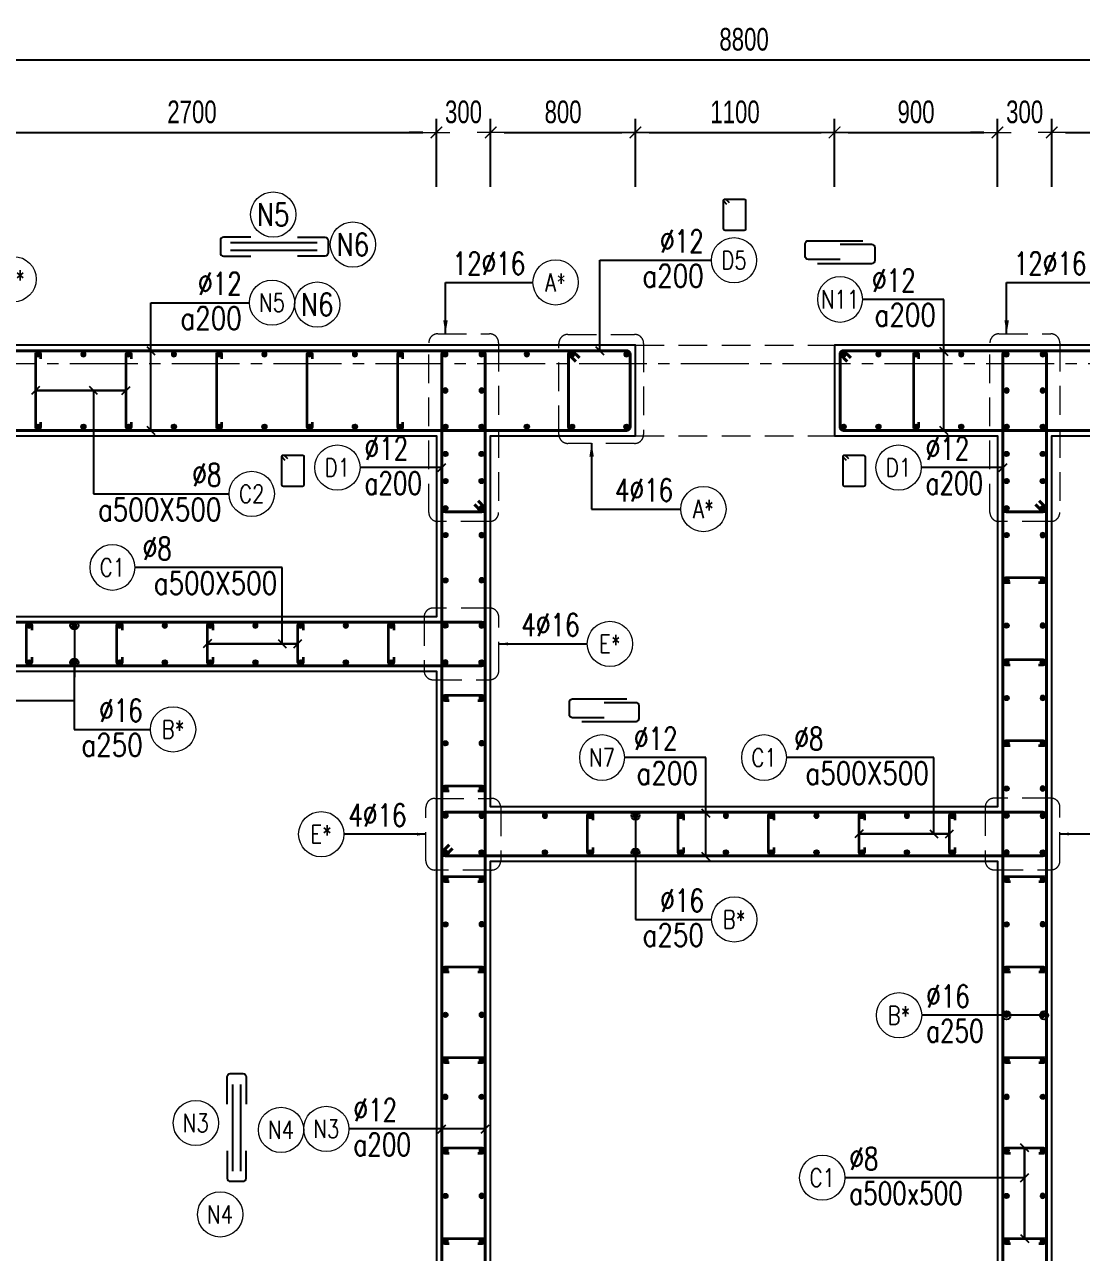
# Model space of a CAD drawing. Header units: millimetres. Extents: x 931337 to 1117500, y 19732 to 157199.
# Drawn here: x 951274 to 957113, y 67422 to 74204 of the extents above; entities that cross this region are included whole.
import ezdxf
from ezdxf.enums import TextEntityAlignment as Align

# ---------------------------------------------------------------- set-up
doc = ezdxf.new("R2010")
doc.units = ezdxf.units.MM
doc.header["$MEASUREMENT"] = 0
for name, pattern in [('HIDDEN', [9.525, 6.35, -3.175]), ('HIDDEN2', [4.7625, 3.175, -1.5875]), ('HT_Grid$0$CENTER2', [1.125, 0.75, -0.125, 0.125, -0.125])]:
    doc.linetypes.add(name, pattern=pattern)
doc.layers.get('0').update_dxf_attribs({"lineweight": 20})
doc.layers.get('Defpoints').update_dxf_attribs({"color": 151, "lineweight": 9})
for name, color, linetype in [('Hidden', 9, 'HIDDEN'), ('Leader', 6, 'Continuous'), ('Ligature', 1, 'Continuous')]:
    doc.layers.add(name, color=color, linetype=linetype)
for name, color, linetype, lineweight in [('HT_Core wall _B3F-B1F$0$NDC_S_WALL', 6, 'Continuous', 25), ('HT_Grid$0$NDC_S_AXIS', 5, 'HT_Grid$0$CENTER2', 13), ('KC-LEADER', 153, 'Continuous', 18), ('KC-THEP', 6, 'Continuous', 40), ('NDC_S_BEAM', 3, 'HIDDEN2', 20), ('NDC_S_DIM', 1, 'Continuous', 15), ('NDC_S_HIDDEN', 8, 'HIDDEN2', 13), ('NDC_S_LEADER', 1, 'Continuous', 15), ('NDC_S_REBAR', 4, 'Continuous', 35), ('NDC_S_STIRRUP', 4, 'Continuous', 40), ('NDC_S_VN TEXT', 7, 'Continuous', 20)]:
    doc.layers.add(name, color=color, linetype=linetype, lineweight=lineweight)
doc.styles.add('NDC_ARIAL', font='arial.ttf', dxfattribs={"width": 0.85})
doc.styles.add('NDC_DIM', font='', dxfattribs={"width": 0.75})
doc.styles.add('NDC_EN TXT', font='romans.shx', dxfattribs={"width": 0.8})
doc.styles.get('NDC_DIM').set_extended_font_data('Dotum')
doc.dimstyles.new('NDC_1-50', dxfattribs={"dimscale": 50, "dimtxt": 2.5, "dimasz": 1, "dimexe": 1.5, "dimexo": 0, "dimgap": 0.8, "dimtad": 1, "dimdec": 0, "dimdsep": 46, "dimtxsty": 'NDC_ARIAL', "dimblk": 'DIMMARK', "dimcen": 49999.938995, "dimdle": 1.5, "dimclrd": 1, "dimclre": 1, "dimclrt": 3, "dimadec": 0, "dimazin": 0, "dimtfac": 1, "dimtdec": 0, "dimtix": 1, "dimtmove": 2, "dimatfit": 3, "dimfxl": 1, "dimarcsym": 0})
doc.dimstyles.new('NDC_dim_30', dxfattribs={"dimscale": 30, "dimtxt": 2.5, "dimasz": 1.5, "dimexe": 1.5, "dimexo": 2.5, "dimgap": 1, "dimtad": 1, "dimdec": 0, "dimzin": 0, "dimdsep": 46, "dimtxsty": 'NDC_DIM', "dimblk": 'DIMMARK', "dimcen": 0.09, "dimdle": 1.2, "dimclrd": 1, "dimclre": 1, "dimclrt": 3, "dimadec": 0, "dimazin": 0, "dimtfac": 1, "dimtdec": 0, "dimtix": 1, "dimtofl": 0, "dimtmove": 0, "dimatfit": 3, "dimfxl": 6, "dimfxlon": 1, "dimtolj": 1, "dimtzin": 0, "dimarcsym": 0})
doc.dimstyles.new('NDC_dim_50', dxfattribs={"dimscale": 50, "dimtxt": 2.5, "dimasz": 1.5, "dimexe": 1.5, "dimexo": 2.5, "dimgap": 1, "dimtad": 1, "dimdec": 0, "dimzin": 0, "dimdsep": 46, "dimtxsty": 'NDC_DIM', "dimblk": 'DIMMARK', "dimcen": 0.09, "dimdle": 1.2, "dimclrd": 1, "dimclre": 1, "dimclrt": 3, "dimadec": 0, "dimazin": 0, "dimtfac": 1, "dimtdec": 0, "dimtix": 1, "dimtofl": 0, "dimtmove": 0, "dimatfit": 3, "dimfxl": 6, "dimfxlon": 1, "dimtolj": 1, "dimtzin": 0, "dimarcsym": 0})

# ---------------------------------------------------------------- blocks, each defined once
blk = doc.blocks.new('THEP')
at = {"layer": 'KC-LEADER', "color": 6}
blk.add_circle((0, 0), 14, dxfattribs=at)
at = {"layer": 'KC-THEP'}
for p, q in [((-14, 0), (14, 0)), ((9.9, 9.9), (-9.9, -9.9)), ((-9.9, 9.9), (9.9, -9.9)), ((0, 14), (0, -14))]:
    blk.add_line(p, q, dxfattribs=at)
blk = doc.blocks.new('A$C7BC65A55')
at = {"layer": 'Ligature'}
for p, q in [((-15.2, 372, 0), (-15.2, 38.5, 0)), ((15.2, 372, 0), (15.2, 38.5, 0))]:
    blk.add_line(p, q, dxfattribs=at)
for points in [[(-36.2, 296.5), (-36.2, 400.9, -0.414214), (-24, 413.1), (24, 413.1, -0.414214), (36.2, 400.9), (36.2, 296.5)], [(-36.2, 116.5), (-36.2, 12.2, 0.414214), (-24, 0), (24, 0, 0.414214), (36.2, 12.2), (36.2, 116.5)]]:
    blk.add_lwpolyline(points, format="xyb", dxfattribs=at)
blk = doc.blocks.new('DIMMARK')
at = {"layer": 'NDC_S_DIM', "color": 1}
blk.add_line((-1.5, 0), (1, 0), dxfattribs=at)
at = {"layer": 'NDC_S_DIM', "color": 2, "const_width": 0.1}
blk.add_lwpolyline([(-0.424, -0.424), (0.424, 0.424)], dxfattribs=at)
blk = doc.blocks.new('*U11')
blk.add_circle((-2.5, 0), 2.5)
at = {"layer": 'NDC_S_VN TEXT', "color": 3, "style": 'NDC_EN TXT', "width": 0.75}
for tag, p in [('DK1', (0.5, 0.85)), ('KC1', (0.5, -2.97))]:
    blk.add_attdef(tag, p, '', height=2.5, dxfattribs=at)
at = {"layer": 'NDC_S_VN TEXT', "color": 7, "style": 'NDC_EN TXT', "width": 0.8}
blk.add_attdef('SH2', text='', height=2, dxfattribs=at).set_placement((-2.5, 0), align=Align.MIDDLE)
blk = doc.blocks.new('*U10')
blk.add_circle((2.5, 0), 2.5)
at = {"layer": 'NDC_S_VN TEXT', "color": 3, "style": 'NDC_EN TXT'}
for tag, width, p in [('DK2', 0.75, (-0.85, 0.85)), ('KC2', 0.8, (-0.85, -2.97))]:
    blk.add_attdef(tag, text='', height=2.5, dxfattribs=dict(at, width=width)).set_placement(p, align=Align.RIGHT)
at = {"layer": 'NDC_S_VN TEXT', "color": 7, "style": 'NDC_EN TXT', "width": 0.8}
blk.add_attdef('SH3', text='', height=2, dxfattribs=at).set_placement((2.5, 0), align=Align.MIDDLE)
blk = doc.blocks.new('*U9')
blk.add_circle((2.5, 0), 2.5)
at = {"layer": 'NDC_S_VN TEXT', "color": 3, "style": 'NDC_EN TXT', "width": 0.75}
blk.add_attdef('DK2', text='', height=2.5, dxfattribs=at).set_placement((-0.85, 0.85), align=Align.RIGHT)
at = {"layer": 'NDC_S_VN TEXT', "color": 7, "style": 'NDC_EN TXT', "width": 0.8}
blk.add_attdef('SH3', text='', height=2, dxfattribs=at).set_placement((2.5, 0), align=Align.MIDDLE)
blk = doc.blocks.new('*U13')
blk.add_circle((-2.5, 0), 2.5)
at = {"layer": 'NDC_S_VN TEXT', "color": 3, "style": 'NDC_EN TXT', "width": 0.75}
blk.add_attdef('DK1', (0.5, 0.85), '', height=2.5, dxfattribs=at)
at = {"layer": 'NDC_S_VN TEXT', "color": 7, "style": 'NDC_EN TXT', "width": 0.8}
blk.add_attdef('SH2', text='', height=2, dxfattribs=at).set_placement((-2.5, 0), align=Align.MIDDLE)
blk = doc.blocks.new('A$C72321851')
at = {"layer": 'Ligature'}
for points in [[(-60.9, -129.3), (-60.9, 170.9, -0.414214), (-43.3, 188.5), (25.8, 188.5, -0.414214), (43.4, 170.9), (43.4, -4.3)], [(-39.7, -4.3), (-39.7, -179.5, 0.414214), (-22.1, -197.1), (47, -197.1, 0.414214), (64.6, -179.5), (64.6, 120.7)]]:
    blk.add_lwpolyline(points, format="xyb", dxfattribs=at)
blk = doc.blocks.new('*U12')
blk.add_circle((-2.5, 0), 2.5)
at = {"layer": 'NDC_S_VN TEXT', "color": 3, "style": 'NDC_EN TXT', "width": 0.75}
for tag, p in [('DK1', (0.5, 0.85)), ('KC1', (0.5, -2.97))]:
    blk.add_attdef(tag, p, '', height=2.5, dxfattribs=at)
at = {"layer": 'NDC_S_VN TEXT', "color": 7, "style": 'NDC_EN TXT', "width": 0.8}
blk.add_attdef('SH2', text='', height=2, dxfattribs=at).set_placement((-2.5, 0), align=Align.MIDDLE)
blk = doc.blocks.new('*D718')
at = {"layer": 'Defpoints', "color": 0, "ltscale": 200, "transparency": 16777216}
for p in [(953849.2, 73608.4), (953549.2, 71932.7), (953849.2, 71932.7)]:
    blk.add_point(p, dxfattribs=at)
at = {"layer": 'NDC_S_DIM', "color": 1, "lineweight": -2, "ltscale": 200, "transparency": 16777216}
for p, q in [((953549.2, 73308.4), (953549.2, 73683.4)), ((953849.2, 73308.4), (953849.2, 73683.4)), ((953474.2, 73608.4), (953399.2, 73608.4)), ((953924.2, 73608.4), (953999.2, 73608.4))]:
    blk.add_line(p, q, dxfattribs=at)
at = {"layer": 'NDC_S_DIM', "color": 1, "lineweight": -2, "ltscale": 200, "transparency": 16777216, "xscale": 75, "yscale": 75, "zscale": 75}
blk.add_blockref('DIMMARK', (953549.2, 73608.4), dxfattribs=at)
at = {"layer": 'NDC_S_DIM', "color": 1, "lineweight": -2, "ltscale": 200, "transparency": 16777216, "xscale": 75, "yscale": 75, "zscale": 75, "rotation": 180}
blk.add_blockref('DIMMARK', (953849.2, 73608.4), dxfattribs=at)
at = {"layer": 'NDC_S_DIM', "color": 3, "ltscale": 200, "transparency": 16777216, "insert": (953699.2, 73721), "char_height": 125, "attachment_point": 5, "style": 'NDC_DIM'}
blk.add_mtext('\\A1;300', dxfattribs=at)
blk = doc.blocks.new('*D719')
at = {"layer": 'Defpoints', "color": 0, "ltscale": 200, "transparency": 16777216}
for p in [(954649.2, 73608.4), (954649.2, 72182.7), (953849.2, 71932.7)]:
    blk.add_point(p, dxfattribs=at)
at = {"layer": 'NDC_S_DIM', "color": 1, "lineweight": -2, "ltscale": 200, "transparency": 16777216}
for p, q in [((953849.2, 73308.4), (953849.2, 73683.4)), ((954649.2, 73308.4), (954649.2, 73683.4)), ((953924.2, 73608.4), (954574.2, 73608.4))]:
    blk.add_line(p, q, dxfattribs=at)
at = {"layer": 'NDC_S_DIM', "color": 1, "lineweight": -2, "ltscale": 200, "transparency": 16777216, "xscale": 75, "yscale": 75, "zscale": 75, "rotation": 180}
blk.add_blockref('DIMMARK', (953849.2, 73608.4), dxfattribs=at)
at = {"layer": 'NDC_S_DIM', "color": 1, "lineweight": -2, "ltscale": 200, "transparency": 16777216, "xscale": 75, "yscale": 75, "zscale": 75}
blk.add_blockref('DIMMARK', (954649.2, 73608.4), dxfattribs=at)
at = {"layer": 'NDC_S_DIM', "color": 3, "ltscale": 200, "transparency": 16777216, "insert": (954249.2, 73721), "char_height": 125, "attachment_point": 5, "style": 'NDC_DIM'}
blk.add_mtext('\\A1;800', dxfattribs=at)
blk = doc.blocks.new('*D720')
at = {"layer": 'Defpoints', "color": 0, "ltscale": 200, "transparency": 16777216}
for p in [(955749.2, 73608.4), (954649.2, 72182.7), (955749.2, 72182.7)]:
    blk.add_point(p, dxfattribs=at)
at = {"layer": 'NDC_S_DIM', "color": 1, "lineweight": -2, "ltscale": 200, "transparency": 16777216}
for p, q in [((954649.2, 73308.4), (954649.2, 73683.4)), ((955749.2, 73308.4), (955749.2, 73683.4)), ((954724.2, 73608.4), (955674.2, 73608.4))]:
    blk.add_line(p, q, dxfattribs=at)
at = {"layer": 'NDC_S_DIM', "color": 1, "lineweight": -2, "ltscale": 200, "transparency": 16777216, "xscale": 75, "yscale": 75, "zscale": 75, "rotation": 180}
blk.add_blockref('DIMMARK', (954649.2, 73608.4), dxfattribs=at)
at = {"layer": 'NDC_S_DIM', "color": 1, "lineweight": -2, "ltscale": 200, "transparency": 16777216, "xscale": 75, "yscale": 75, "zscale": 75}
blk.add_blockref('DIMMARK', (955749.2, 73608.4), dxfattribs=at)
at = {"layer": 'NDC_S_DIM', "color": 3, "ltscale": 200, "transparency": 16777216, "insert": (955199.2, 73721), "char_height": 125, "attachment_point": 5, "style": 'NDC_DIM'}
blk.add_mtext('\\A1;1100', dxfattribs=at)
blk = doc.blocks.new('*D721')
at = {"layer": 'Defpoints', "color": 0, "ltscale": 200, "transparency": 16777216}
for p in [(956649.2, 73608.4), (955749.2, 72182.7), (956649.2, 71932.7)]:
    blk.add_point(p, dxfattribs=at)
at = {"layer": 'NDC_S_DIM', "color": 1, "lineweight": -2, "ltscale": 200, "transparency": 16777216}
for p, q in [((955749.2, 73308.4), (955749.2, 73683.4)), ((956649.2, 73308.4), (956649.2, 73683.4)), ((955824.2, 73608.4), (956574.2, 73608.4))]:
    blk.add_line(p, q, dxfattribs=at)
at = {"layer": 'NDC_S_DIM', "color": 1, "lineweight": -2, "ltscale": 200, "transparency": 16777216, "xscale": 75, "yscale": 75, "zscale": 75, "rotation": 180}
blk.add_blockref('DIMMARK', (955749.2, 73608.4), dxfattribs=at)
at = {"layer": 'NDC_S_DIM', "color": 1, "lineweight": -2, "ltscale": 200, "transparency": 16777216, "xscale": 75, "yscale": 75, "zscale": 75}
blk.add_blockref('DIMMARK', (956649.2, 73608.4), dxfattribs=at)
at = {"layer": 'NDC_S_DIM', "color": 3, "ltscale": 200, "transparency": 16777216, "insert": (956199.2, 73721), "char_height": 125, "attachment_point": 5, "style": 'NDC_DIM'}
blk.add_mtext('\\A1;900', dxfattribs=at)
blk = doc.blocks.new('*D722')
at = {"layer": 'Defpoints', "color": 0, "ltscale": 200, "transparency": 16777216}
for p in [(956949.2, 73608.4), (956649.2, 71932.7), (956949.2, 71932.7)]:
    blk.add_point(p, dxfattribs=at)
at = {"layer": 'NDC_S_DIM', "color": 1, "lineweight": -2, "ltscale": 200, "transparency": 16777216}
for p, q in [((956649.2, 73308.4), (956649.2, 73683.4)), ((956949.2, 73308.4), (956949.2, 73683.4)), ((956574.2, 73608.4), (956499.2, 73608.4)), ((957024.2, 73608.4), (957099.2, 73608.4))]:
    blk.add_line(p, q, dxfattribs=at)
at = {"layer": 'NDC_S_DIM', "color": 1, "lineweight": -2, "ltscale": 200, "transparency": 16777216, "xscale": 75, "yscale": 75, "zscale": 75}
blk.add_blockref('DIMMARK', (956649.2, 73608.4), dxfattribs=at)
at = {"layer": 'NDC_S_DIM', "color": 1, "lineweight": -2, "ltscale": 200, "transparency": 16777216, "xscale": 75, "yscale": 75, "zscale": 75, "rotation": 180}
blk.add_blockref('DIMMARK', (956949.2, 73608.4), dxfattribs=at)
at = {"layer": 'NDC_S_DIM', "color": 3, "ltscale": 200, "transparency": 16777216, "insert": (956799.2, 73721), "char_height": 125, "attachment_point": 5, "style": 'NDC_DIM'}
blk.add_mtext('\\A1;300', dxfattribs=at)
blk = doc.blocks.new('*D723')
at = {"layer": 'Defpoints', "color": 0, "ltscale": 200, "transparency": 16777216}
for p in [(957599.2, 73608.4), (956949.2, 71932.7), (957599.2, 71932.7)]:
    blk.add_point(p, dxfattribs=at)
at = {"layer": 'NDC_S_DIM', "color": 1, "lineweight": -2, "ltscale": 200, "transparency": 16777216}
for p, q in [((956949.2, 73308.4), (956949.2, 73683.4)), ((957599.2, 73308.4), (957599.2, 73683.4)), ((957024.2, 73608.4), (957524.2, 73608.4))]:
    blk.add_line(p, q, dxfattribs=at)
at = {"layer": 'NDC_S_DIM', "color": 1, "lineweight": -2, "ltscale": 200, "transparency": 16777216, "xscale": 75, "yscale": 75, "zscale": 75, "rotation": 180}
blk.add_blockref('DIMMARK', (956949.2, 73608.4), dxfattribs=at)
at = {"layer": 'NDC_S_DIM', "color": 1, "lineweight": -2, "ltscale": 200, "transparency": 16777216, "xscale": 75, "yscale": 75, "zscale": 75}
blk.add_blockref('DIMMARK', (957599.2, 73608.4), dxfattribs=at)
at = {"layer": 'NDC_S_DIM', "color": 3, "ltscale": 200, "transparency": 16777216, "insert": (957274.2, 73721), "char_height": 125, "attachment_point": 5, "style": 'NDC_DIM'}
blk.add_mtext('\\A1;650', dxfattribs=at)
blk = doc.blocks.new('*D744')
at = {"layer": 'Defpoints', "color": 0, "ltscale": 200, "transparency": 16777216}
for p in [(953549.2, 73608.4), (953549.2, 73308.4), (950849.2, 73035.2)]:
    blk.add_point(p, dxfattribs=at)
at = {"layer": 'NDC_S_DIM', "color": 1, "lineweight": -2, "ltscale": 200, "transparency": 16777216}
for p, q in [((950849.2, 73308.4), (950849.2, 73683.4)), ((953549.2, 73433.4), (953549.2, 73683.4)), ((950924.2, 73608.4), (953474.2, 73608.4))]:
    blk.add_line(p, q, dxfattribs=at)
at = {"layer": 'NDC_S_DIM', "color": 1, "lineweight": -2, "ltscale": 200, "transparency": 16777216, "xscale": 75, "yscale": 75, "zscale": 75, "rotation": 180}
blk.add_blockref('DIMMARK', (950849.2, 73608.4), dxfattribs=at)
at = {"layer": 'NDC_S_DIM', "color": 1, "lineweight": -2, "ltscale": 200, "transparency": 16777216, "xscale": 75, "yscale": 75, "zscale": 75}
blk.add_blockref('DIMMARK', (953549.2, 73608.4), dxfattribs=at)
at = {"layer": 'NDC_S_DIM', "color": 3, "ltscale": 200, "transparency": 16777216, "insert": (952199.2, 73721), "char_height": 125, "attachment_point": 5, "style": 'NDC_DIM'}
blk.add_mtext('\\A1;2700', dxfattribs=at)
blk = doc.blocks.new('*D745')
at = {"layer": 'Defpoints', "color": 0, "ltscale": 200, "transparency": 16777216}
for p in [(959649.2, 74009.5), (950849.2, 73308.4), (959649.2, 72432.7)]:
    blk.add_point(p, dxfattribs=at)
at = {"layer": 'NDC_S_DIM', "color": 1, "lineweight": -2, "ltscale": 200, "transparency": 16777216}
for p, q in [((950849.2, 73709.5), (950849.2, 74084.5)), ((959649.2, 73709.5), (959649.2, 74084.5)), ((950924.2, 74009.5), (959574.2, 74009.5))]:
    blk.add_line(p, q, dxfattribs=at)
at = {"layer": 'NDC_S_DIM', "color": 1, "lineweight": -2, "ltscale": 200, "transparency": 16777216, "xscale": 75, "yscale": 75, "zscale": 75, "rotation": 180}
blk.add_blockref('DIMMARK', (950849.2, 74009.5), dxfattribs=at)
at = {"layer": 'NDC_S_DIM', "color": 1, "lineweight": -2, "ltscale": 200, "transparency": 16777216, "xscale": 75, "yscale": 75, "zscale": 75}
blk.add_blockref('DIMMARK', (959649.2, 74009.5), dxfattribs=at)
at = {"layer": 'NDC_S_DIM', "color": 3, "ltscale": 200, "transparency": 16777216, "insert": (955249.2, 74122.1), "char_height": 125, "attachment_point": 5, "style": 'NDC_DIM'}
blk.add_mtext('\\A1;8800', dxfattribs=at)

msp = doc.modelspace()

# ---------------------------------------------------------------- linework, layer by layer
for centre in [(952647.976, 73154.904), (953088.077, 72989.147), (952891.247, 72657.633), (952220.463, 68136.746), (952691.432, 68098.586), (952354.911, 67631.743)]:
    msp.add_circle(centre, 125)
at = {"layer": 'HT_Core wall _B3F-B1F$0$NDC_S_WALL'}
for points in [[(956949.189, 66982.693), (956949.189, 71932.693), (957599.189, 71932.693), (957599.189, 72432.693), (955749.189, 72432.693), (955749.189, 71932.693), (956649.189, 71932.693), (956649.189, 69882.693), (953849.189, 69882.693), (953849.189, 71932.693), (954649.189, 71932.693), (954649.189, 72432.693), (949599.189, 72432.693)], [(949599.189, 71932.693), (953549.189, 71932.693), (953549.189, 70932.693), (950549.189, 70932.693)], [(950849.189, 70632.693), (953549.189, 70632.693), (953549.189, 65232.693), (950849.189, 65232.693)], [(953849.189, 63732.693), (953849.189, 69582.693), (956649.189, 69582.693), (956649.189, 65132.693)]]:
    msp.add_lwpolyline(points, dxfattribs=at)
at = {"layer": 'HT_Grid$0$NDC_S_AXIS', "ltscale": 500}
msp.add_line((945899.813, 72332.693), (961193.189, 72332.693), dxfattribs=at)
at = {"layer": 'Ligature'}
for points in [[(955154.436, 73210.163), (955138.47, 73226.129, -0.66817864), (955144.243, 73240.067), (955248.872, 73240.067, -0.41421356), (955257.037, 73231.902), (955257.037, 73074.794, -0.41421356), (955248.872, 73066.63), (955144.243, 73066.63, -0.41421356), (955136.078, 73074.794), (955136.078, 73231.902, -0.66817864), (955150.017, 73237.675), (955165.982, 73221.709)], [(952714.676, 71796.254), (952698.71, 71812.22, -0.66817864), (952704.483, 71826.158), (952809.112, 71826.158, -0.41421356), (952817.277, 71817.993), (952817.277, 71660.885, -0.41421356), (952809.112, 71652.721), (952704.483, 71652.721, -0.41421356), (952696.318, 71660.885), (952696.318, 71817.993, -0.66817864), (952710.256, 71823.766), (952726.222, 71807.801)], [(955814.676, 71796.254), (955798.71, 71812.22, -0.66817864), (955804.483, 71826.158), (955909.112, 71826.158, -0.41421356), (955917.277, 71817.993), (955917.277, 71660.885, -0.41421356), (955909.112, 71652.721), (955804.483, 71652.721, -0.41421356), (955796.318, 71660.885), (955796.318, 71817.993, -0.66817864), (955810.256, 71823.766), (955826.222, 71807.801)]]:
    msp.add_lwpolyline(points, format="xyb", dxfattribs=at)
at = {"layer": 'NDC_S_BEAM', "ltscale": 50}
for p, q in [((954649.189, 72432.693), (955749.189, 72432.693)), ((954649.189, 71932.693), (955749.189, 71932.693))]:
    msp.add_line(p, q, dxfattribs=at)
at = {"layer": 'NDC_S_HIDDEN', "ltscale": 50}
for points in [[(953557.304, 72495.781), (953843.374, 72495.781, -0.41421356), (953893.374, 72445.781), (953893.374, 71509.305, -0.41421356), (953843.374, 71459.305), (953557.304, 71459.305, -0.41421356), (953507.304, 71509.305), (953507.304, 72445.781, -0.41421356)], [(954275.851, 72492.603), (954644.37, 72492.603, -0.41421356), (954694.37, 72442.603), (954694.37, 71940.553, -0.41421356), (954644.37, 71890.553), (954275.851, 71890.553, -0.41421356), (954225.851, 71940.553), (954225.851, 72442.603, -0.41421356)], [(956657.304, 72495.781), (956943.374, 72495.781, -0.41421356), (956993.374, 72445.781), (956993.374, 71509.305, -0.41421356), (956943.374, 71459.305), (956657.304, 71459.305, -0.41421356), (956607.304, 71509.305), (956607.304, 72445.781, -0.41421356)], [(953844.134, 70980.985), (953531.089, 70980.736, 0.41421356), (953481.129, 70930.697), (953481.364, 70634.812, 0.41421356), (953531.404, 70584.852), (953844.449, 70585.101, 0.41421356), (953894.409, 70635.141), (953894.174, 70931.025, 0.41421356)], [(953541.489, 69929.916), (953854.534, 69929.916, -0.41421356), (953904.534, 69879.916), (953904.534, 69584.031, -0.41421356), (953854.534, 69534.031), (953541.489, 69534.031, -0.41421356), (953491.489, 69584.031), (953491.489, 69879.916, -0.41421356)], [(956944.134, 69930.985), (956631.089, 69930.736, 0.41421356), (956581.129, 69880.697), (956581.364, 69584.812, 0.41421356), (956631.404, 69534.852), (956944.449, 69535.101, 0.41421356), (956994.409, 69585.141), (956994.174, 69881.025, 0.41421356)]]:
    msp.add_lwpolyline(points, format="xyb", close=True, dxfattribs=at)
at = {"layer": 'NDC_S_REBAR'}
for points in [[(951364.3, 72357.693), (951364.3, 72382.693, 1), (951334.3, 72382.693), (951334.3, 71982.693, 1), (951364.3, 71982.693), (951364.3, 72007.693)], [(951864.3, 72357.693), (951864.3, 72382.693, 1), (951834.3, 72382.693), (951834.3, 71982.693, 1), (951864.3, 71982.693), (951864.3, 72007.693)], [(952364.3, 72357.693), (952364.3, 72382.693, 1), (952334.3, 72382.693), (952334.3, 71982.693, 1), (952364.3, 71982.693), (952364.3, 72007.693)], [(952864.3, 72357.693), (952864.3, 72382.693, 1), (952834.3, 72382.693), (952834.3, 71982.693, 1), (952864.3, 71982.693), (952864.3, 72007.693)], [(953364.3, 72357.693), (953364.3, 72382.693, 1), (953334.3, 72382.693), (953334.3, 71982.693, 1), (953364.3, 71982.693), (953364.3, 72007.693)], [(956214.3, 72357.693), (956214.3, 72382.693, 1), (956184.3, 72382.693), (956184.3, 71982.693, 1), (956214.3, 71982.693), (956214.3, 72007.693)], [(956719.515, 71119.46), (956694.515, 71119.46, -1), (956694.515, 71149.46), (956901.539, 71149.46, -1), (956901.539, 71119.46), (956876.539, 71119.46)], [(951314.189, 70709.24), (951314.189, 70684.24, -1), (951284.189, 70684.24), (951284.189, 70884.24, -1), (951314.189, 70884.24), (951314.189, 70859.24)], [(951814.189, 70709.24), (951814.189, 70684.24, -1), (951784.189, 70684.24), (951784.189, 70884.24, -1), (951814.189, 70884.24), (951814.189, 70859.24)], [(952314.189, 70709.24), (952314.189, 70684.24, -1), (952284.189, 70684.24), (952284.189, 70884.24, -1), (952314.189, 70884.24), (952314.189, 70859.24)], [(952814.189, 70709.24), (952814.189, 70684.24, -1), (952784.189, 70684.24), (952784.189, 70884.24, -1), (952814.189, 70884.24), (952814.189, 70859.24)], [(953314.189, 70709.24), (953314.189, 70684.24, -1), (953284.189, 70684.24), (953284.189, 70884.24, -1), (953314.189, 70884.24), (953314.189, 70859.24)], [(956719.515, 70666.367), (956694.515, 70666.367, -1), (956694.515, 70696.367), (956901.539, 70696.367, -1), (956901.539, 70666.367), (956876.539, 70666.367)], [(953620.727, 70468.939), (953595.727, 70468.939, -1), (953595.727, 70498.939), (953802.751, 70498.939, -1), (953802.751, 70468.939), (953777.751, 70468.939)], [(956719.515, 70219.46), (956694.515, 70219.46, -1), (956694.515, 70249.46), (956901.539, 70249.46, -1), (956901.539, 70219.46), (956876.539, 70219.46)], [(953620.755, 69968.939), (953595.755, 69968.939, -1), (953595.755, 69998.939), (953802.779, 69998.939, -1), (953802.779, 69968.939), (953777.779, 69968.939)], [(954414.189, 69659.24), (954414.189, 69634.24, -1), (954384.189, 69634.24), (954384.189, 69834.24, -1), (954414.189, 69834.24), (954414.189, 69809.24)], [(954914.189, 69659.24), (954914.189, 69634.24, -1), (954884.189, 69634.24), (954884.189, 69834.24, -1), (954914.189, 69834.24), (954914.189, 69809.24)], [(955414.189, 69659.24), (955414.189, 69634.24, -1), (955384.189, 69634.24), (955384.189, 69834.24, -1), (955414.189, 69834.24), (955414.189, 69809.24)], [(955914.189, 69659.24), (955914.189, 69634.24, -1), (955884.189, 69634.24), (955884.189, 69834.24, -1), (955914.189, 69834.24), (955914.189, 69809.24)], [(956414.189, 69659.24), (956414.189, 69634.24, -1), (956384.189, 69634.24), (956384.189, 69834.24, -1), (956414.189, 69834.24), (956414.189, 69809.24)], [(953620.755, 69468.939), (953595.755, 69468.939, -1), (953595.755, 69498.939), (953802.779, 69498.939, -1), (953802.779, 69468.939), (953777.779, 69468.939)], [(956720.755, 69468.939), (956695.755, 69468.939, -1), (956695.755, 69498.939), (956902.779, 69498.939, -1), (956902.779, 69468.939), (956877.779, 69468.939)], [(953620.755, 68968.939), (953595.755, 68968.939, -1), (953595.755, 68998.939), (953802.779, 68998.939, -1), (953802.779, 68968.939), (953777.779, 68968.939)], [(956720.755, 68968.939), (956695.755, 68968.939, -1), (956695.755, 68998.939), (956902.779, 68998.939, -1), (956902.779, 68968.939), (956877.779, 68968.939)], [(953620.755, 68468.939), (953595.755, 68468.939, -1), (953595.755, 68498.939), (953802.779, 68498.939, -1), (953802.779, 68468.939), (953777.779, 68468.939)], [(956720.755, 68468.939), (956695.755, 68468.939, -1), (956695.755, 68498.939), (956902.779, 68498.939, -1), (956902.779, 68468.939), (956877.779, 68468.939)], [(953620.755, 67968.939), (953595.755, 67968.939, -1), (953595.755, 67998.939), (953802.779, 67998.939, -1), (953802.779, 67968.939), (953777.779, 67968.939)], [(956720.755, 67968.939), (956695.755, 67968.939, -1), (956695.755, 67998.939), (956902.779, 67998.939, -1), (956902.779, 67968.939), (956877.779, 67968.939)], [(953620.755, 67468.939), (953595.755, 67468.939, -1), (953595.755, 67498.939), (953802.779, 67498.939, -1), (953802.779, 67468.939), (953777.779, 67468.939)], [(956720.755, 67468.939), (956695.755, 67468.939, -1), (956695.755, 67498.939), (956902.779, 67498.939, -1), (956902.779, 67468.939), (956877.779, 67468.939)]]:
    msp.add_lwpolyline(points, format="xyb", dxfattribs=at)
at = {"layer": 'NDC_S_STIRRUP'}
for points in [[(949689.189, 72362.693), (949649.189, 72402.693, 0.41421356), (949629.189, 72382.693), (949629.189, 71982.693, 0.41421356), (949649.189, 71962.693), (954599.189, 71962.693, 0.41421356), (954619.189, 71982.693), (954619.189, 72382.693, 0.41421356), (954599.189, 72402.693), (949649.189, 72402.693, 0.41421356), (949629.189, 72382.693), (949669.189, 72342.693)], [(953779.189, 63322.693), (953819.189, 63282.693, -0.41421356), (953799.189, 63262.693), (953599.189, 63262.693, -0.41421356), (953579.189, 63282.693), (953579.189, 72382.693, -0.41421356), (953599.189, 72402.693), (953799.189, 72402.693, -0.41421356), (953819.189, 72382.693), (953819.189, 63282.693, -0.41421356), (953799.189, 63262.693), (953759.189, 63302.693)], [(953779.3, 71572.693), (953819.3, 71532.693, -0.41421356), (953799.3, 71512.693), (953599.3, 71512.693, -0.41421356), (953579.3, 71532.693), (953579.189, 72382.693, -0.41421356), (953599.189, 72402.693), (953799.189, 72402.693, -0.41421356), (953819.189, 72382.693), (953819.3, 71532.693, -0.41421356), (953799.3, 71512.693), (953759.3, 71552.693)], [(954339.189, 72362.693), (954299.189, 72402.693, 0.41421356), (954279.189, 72382.693), (954279.189, 71982.693, 0.41421356), (954299.189, 71962.693), (954599.189, 71962.693, 0.41421356), (954619.189, 71982.693), (954619.189, 72382.693, 0.41421356), (954599.189, 72402.693), (954299.189, 72402.693, 0.41421356), (954279.189, 72382.693), (954319.189, 72342.693)], [(955839.189, 72362.693), (955799.189, 72402.693, 0.41421356), (955779.189, 72382.693), (955779.189, 71982.693, 0.41421356), (955799.189, 71962.693), (957549.189, 71962.693, 0.41421356), (957569.189, 71982.693), (957569.189, 72382.693, 0.41421356), (957549.189, 72402.693), (955799.189, 72402.693, 0.41421356), (955779.189, 72382.693), (955819.189, 72342.693)], [(956879.189, 65222.693), (956919.189, 65182.693, -0.41421356), (956899.189, 65162.693), (956699.189, 65162.693, -0.41421356), (956679.189, 65182.693), (956679.189, 72382.693, -0.41421356), (956699.189, 72402.693), (956899.189, 72402.693, -0.41421356), (956919.189, 72382.693), (956919.189, 65182.693, -0.41421356), (956899.189, 65162.693), (956859.189, 65202.693)], [(956879.3, 71572.693), (956919.3, 71532.693, -0.41421356), (956899.3, 71512.693), (956699.3, 71512.693, -0.41421356), (956679.3, 71532.693), (956679.189, 72382.693, -0.41421356), (956699.189, 72402.693), (956899.189, 72402.693, -0.41421356), (956919.189, 72382.693), (956919.3, 71532.693, -0.41421356), (956899.3, 71512.693), (956859.3, 71552.693)], [(950639.189, 70702.693), (950599.189, 70662.693, -0.41421356), (950579.189, 70682.693), (950579.189, 70882.693, -0.41421356), (950599.189, 70902.693), (953799.189, 70902.693, -0.41421356), (953819.189, 70882.693), (953819.189, 70682.693, -0.41435759), (953799.189, 70662.693), (950599.189, 70662.693, -0.41421356), (950579.189, 70682.693), (950619.189, 70722.693)], [(953639.189, 69652.693), (953599.189, 69612.693, -0.41421356), (953579.189, 69632.693), (953579.189, 69832.693, -0.41421356), (953599.189, 69852.693), (956899.189, 69852.693, -0.41421356), (956919.189, 69832.693), (956919.189, 69632.693, -0.41435759), (956899.189, 69612.693), (953599.189, 69612.693, -0.41421356), (953579.189, 69632.693), (953619.189, 69672.693)]]:
    msp.add_lwpolyline(points, format="xyb", dxfattribs=at)

# ---------------------------------------------------------------- block references
at = {"layer": 'Hidden', "xscale": 1.44, "yscale": 1.44, "zscale": 1.44, "rotation": 270}
msp.add_blockref('A$C7BC65A55', (952355.865, 72977.378, 0.03), dxfattribs=at)
at = {"layer": 'Hidden', "xscale": 1.44, "yscale": 1.44, "zscale": 1.44}
msp.add_blockref('A$C7BC65A55', (952445.543, 67814.466, 0.03), dxfattribs=at)
at = {"layer": 'KC-THEP', "xscale": -1}
for p, rotation in [((951349.3, 72382.693), 350.3314355636191), ((951599.3, 72382.693), 350.3314355636191), ((951849.3, 72382.693), 350.3314355636191), ((952099.3, 72382.693), 350.3314355636191), ((952349.3, 72382.693), 350.3314355636191), ((952599.3, 72382.693), 350.3314355636191), ((952849.3, 72382.693), 350.3314355636191), ((953099.3, 72382.693), 350.3314355636191), ((953349.3, 72382.693), 350.3314355636191), ((953599.3, 72382.693), 350.3314355636191), ((953799.189, 72382.693), 350.3314355631725), ((953799.189, 72382.693), 350.3314355631725), ((954049.189, 72382.693), 350.3314355636191), ((954299.189, 72382.693), 350.3314355636191), ((954599.189, 72382.693), 350.3314355636191), ((955799.189, 72382.693), 350.3314355636191), ((955991.586, 72382.693), 350.3314355636191), ((956199.3, 72382.693), 350.3314355636191), ((956449.3, 72382.693), 350.3314355636191), ((956699.3, 72382.693), 350.3314355636191), ((956899.189, 72382.693), 350.3314355631725), ((956899.189, 72382.693), 350.3314355631725), ((953599.189, 72182.693), 170.3314355631724), ((953599.189, 72182.693), 170.3314355631724), ((953799.189, 72182.693), 170.3314355631724), ((953799.189, 72182.693), 170.3314355631724), ((956699.189, 72182.693), 170.3314355631724), ((956699.189, 72182.693), 170.3314355631724), ((956899.189, 72182.693), 170.3314355631724), ((956899.189, 72182.693), 170.3314355631724), ((953799.189, 71384.24), 350.3314355636191), ((956899.189, 71384.24), 350.3314355636191), ((953799.189, 71134.24), 350.3314355636191), ((956899.189, 71134.24), 350.3314355636191), ((951299.189, 70884.24), 350.3314355636191), ((951549.189, 70884.24), 350.3314355636191), ((951799.189, 70884.24), 350.3314355636191), ((952049.189, 70884.24), 350.3314355636191), ((952299.189, 70884.24), 350.3314355636191), ((952549.189, 70884.24), 350.3314355636191), ((952799.189, 70884.24), 350.3314355636191), ((953049.189, 70884.24), 350.3314355636191), ((953299.189, 70884.24), 350.3314355636191), ((953799.189, 70884.24), 350.3314355636191), ((956899.189, 70884.24), 350.3314355636191), ((953599.217, 70680.846), 350.3314355636191), ((956699.217, 70680.846), 350.3314355636191), ((953799.189, 70484.24), 350.3314355636191), ((956899.189, 70484.24), 350.3314355636191), ((953799.189, 70234.24), 350.3314355636191), ((956899.189, 70234.24), 350.3314355636191), ((953799.189, 69984.24), 350.3314355636191), ((956899.189, 69984.24), 350.3314355636191), ((953799.189, 69834.24), 350.3314355636191), ((954149.189, 69834.24), 350.3314355636191), ((954399.189, 69834.24), 350.3314355636191), ((954649.189, 69834.24), 350.3314355636191), ((954899.189, 69834.24), 350.3314355636191), ((955149.189, 69834.24), 350.3314355636191), ((955399.189, 69834.24), 350.3314355636191), ((955649.189, 69834.24), 350.3314355636191), ((955899.189, 69834.24), 350.3314355636191), ((956149.189, 69834.24), 350.3314355636191), ((956399.189, 69834.24), 350.3314355636191), ((956899.189, 69834.24), 350.3314355636191), ((956899.189, 69834.24), 350.3314355636191), ((953599.217, 69630.846), 350.3314355636191), ((956699.217, 69630.846), 350.3314355636191), ((956699.217, 69630.846), 350.3314355636191), ((953799.189, 69484.24), 350.3314355636191), ((956899.189, 69484.24), 350.3314355636191), ((953799.189, 69234.24), 350.3314355636191), ((956899.189, 69234.24), 350.3314355636191), ((953799.189, 68984.24), 350.3314355636191), ((956899.189, 68984.24), 350.3314355636191), ((953799.189, 68734.24), 350.3314355636191), ((956899.189, 68734.24), 350.3314355636191), ((953799.189, 68484.24), 350.3314355636191), ((956899.189, 68484.24), 350.3314355636191), ((953599.217, 68280.846), 350.3314355636191), ((956699.217, 68280.846), 350.3314355636191), ((953799.189, 67984.24), 350.3314355636191), ((956899.189, 67984.24), 350.3314355636191), ((953799.189, 67734.24), 350.3314355636191), ((956899.189, 67734.24), 350.3314355636191), ((953799.189, 67484.24), 350.3314355636191), ((956899.189, 67484.24), 350.3314355636191)]:
    msp.add_blockref('THEP', p, dxfattribs=dict(at, rotation=rotation))
at = {"layer": 'KC-THEP'}
for p, rotation in [((953595.677, 72382.693), 189.6685644359343), ((953595.677, 72382.693), 189.6685644359343), ((956695.677, 72382.693), 189.6685644359343), ((956695.677, 72382.693), 189.6685644359343), ((951349.3, 71982.693), 189.6685644363809), ((951599.3, 71982.693), 189.6685644363809), ((951849.3, 71982.693), 189.6685644363809), ((952099.3, 71982.693), 189.6685644363809), ((952349.3, 71982.693), 189.6685644363809), ((952599.3, 71982.693), 189.6685644363809), ((952849.3, 71982.693), 189.6685644363809), ((953099.3, 71982.693), 189.6685644363809), ((953349.3, 71982.693), 189.6685644363809), ((953599.189, 71982.693), 189.6685644359343), ((953599.189, 71982.693), 189.6685644359343), ((953599.3, 71982.693), 189.6685644363809), ((953799.189, 71982.693), 189.6685644359343), ((953799.189, 71982.693), 189.6685644359343), ((954049.189, 71982.693), 189.6685644363809), ((954299.189, 71982.693), 189.6685644363809), ((954599.189, 71982.693), 189.6685644363809), ((955799.189, 71982.693), 189.6685644363809), ((955991.586, 71982.693), 189.6685644363809), ((956199.3, 71982.693), 189.6685644363809), ((956449.3, 71982.693), 189.6685644363809), ((956699.189, 71982.693), 189.6685644359343), ((956699.189, 71982.693), 189.6685644359343), ((956699.3, 71982.693), 189.6685644363809), ((956899.189, 71982.693), 189.6685644359343), ((956899.189, 71982.693), 189.6685644359343), ((953599.189, 71832.693), 189.6685644359343), ((953799.189, 71832.693), 189.6685644359343), ((956699.189, 71832.693), 189.6685644359343), ((956899.189, 71832.693), 189.6685644359343), ((953599.189, 71682.693), 189.6685644359343), ((953799.189, 71682.693), 189.6685644359343), ((956699.189, 71682.693), 189.6685644359343), ((956899.189, 71682.693), 189.6685644359343), ((953599.189, 71532.693), 189.6685644359343), ((953799.189, 71532.693), 189.6685644359343), ((956699.189, 71532.693), 189.6685644359343), ((956899.189, 71532.693), 189.6685644359343), ((953599.217, 71383.939), 189.6685644363809), ((956699.217, 71383.939), 189.6685644363809), ((953599.217, 71133.939), 189.6685644363809), ((956699.217, 71133.939), 189.6685644363809), ((953599.217, 70883.939), 189.6685644363809), ((956699.217, 70883.939), 189.6685644363809), ((951299.189, 70681.147), 189.6685644363809), ((951549.189, 70681.147), 189.6685644363809), ((951799.189, 70681.147), 189.6685644363809), ((952049.189, 70681.147), 189.6685644363809), ((952299.189, 70681.147), 189.6685644363809), ((952549.189, 70681.147), 189.6685644363809), ((952799.189, 70681.147), 189.6685644363809), ((953049.189, 70681.147), 189.6685644363809), ((953299.189, 70681.147), 189.6685644363809), ((953799.189, 70681.147), 189.6685644363809), ((956899.189, 70681.147), 189.6685644363809), ((953599.217, 70483.939), 189.6685644363809), ((956699.217, 70483.939), 189.6685644363809), ((953599.217, 70233.939), 189.6685644363809), ((956699.217, 70233.939), 189.6685644363809), ((953599.217, 69983.939), 189.6685644363809), ((956699.217, 69983.939), 189.6685644363809), ((953599.217, 69833.939), 189.6685644363809), ((956699.217, 69833.939), 189.6685644363809), ((956699.217, 69833.939), 189.6685644363809), ((953799.189, 69631.147), 189.6685644363809), ((954149.189, 69631.147), 189.6685644363809), ((954399.189, 69631.147), 189.6685644363809), ((954649.189, 69631.147), 189.6685644363809), ((954899.189, 69631.147), 189.6685644363809), ((955149.189, 69631.147), 189.6685644363809), ((955399.189, 69631.147), 189.6685644363809), ((955649.189, 69631.147), 189.6685644363809), ((955899.189, 69631.147), 189.6685644363809), ((956149.189, 69631.147), 189.6685644363809), ((956399.189, 69631.147), 189.6685644363809), ((956899.189, 69631.147), 189.6685644363809), ((956899.189, 69631.147), 189.6685644363809), ((953599.217, 69483.939), 189.6685644363809), ((956699.217, 69483.939), 189.6685644363809), ((953599.217, 69233.939), 189.6685644363809), ((956699.217, 69233.939), 189.6685644363809), ((953599.217, 68983.939), 189.6685644363809), ((956699.217, 68983.939), 189.6685644363809), ((953599.217, 68733.939), 189.6685644363809), ((956699.217, 68733.939), 189.6685644363809), ((953599.217, 68483.939), 189.6685644363809), ((956699.217, 68483.939), 189.6685644363809), ((953799.189, 68281.147), 189.6685644363809), ((956899.189, 68281.147), 189.6685644363809), ((953599.217, 67983.939), 189.6685644363809), ((956699.217, 67983.939), 189.6685644363809), ((953599.217, 67733.939), 189.6685644363809), ((956699.217, 67733.939), 189.6685644363809), ((953599.217, 67483.939), 189.6685644363809), ((956699.217, 67483.939), 189.6685644363809)]:
    msp.add_blockref('THEP', p, dxfattribs=dict(at, rotation=rotation))
at = {"layer": 'Leader', "xscale": -1, "rotation": 270.0000000000001}
for p in [(955784.592, 72945.695), (954481.262, 70414.99)]:
    msp.add_blockref('A$C72321851', p, dxfattribs=at)
at = {"layer": 'NDC_S_VN TEXT', "xscale": 50, "yscale": 50, "zscale": 50}
for name, p, values in [('*U10', (955068.716, 72902.073), {'SH3': 'D5', 'DK2': '%%c12', 'KC2': 'a200'}), ('*U10', (951089.036, 72797.712), {'SH3': 'B*', 'DK2': '%%C16', 'KC2': 'a250'}), ('*U9', (954082.974, 72779.719), {'SH3': 'A*', 'DK2': '12%%C16'}), ('*U9', (957182.974, 72779.719), {'SH3': 'A*', 'DK2': '12%%C16'}), ('*U10', (952516.525, 72667.971), {'SH3': 'N5', 'DK2': '%%C12', 'KC2': 'a200'}), ('*U11', (953127.6, 71757.255), {'SH2': 'D1', 'DK1': '%%C12', 'KC1': 'a200'}), ('*U11', (956227.6, 71757.255), {'SH2': 'D1', 'DK1': '%%C12', 'KC1': 'a200'}), ('*U10', (952404.171, 71611.757), {'SH3': 'C2', 'DK2': '%%c8', 'KC2': 'a500X500'}), ('*U9', (954899.84, 71527.943), {'SH3': 'A*', 'DK2': '4%%C16'}), ('*U9', (954383.164, 70783.083), {'SH3': 'E*', 'DK2': '4%%C16'}), ('*U10', (951969.801, 70310.772), {'SH3': 'B*', 'DK2': '%%C16', 'KC2': 'a250'}), ('*U13', (953038.061, 69731.974), {'SH2': 'E*', 'DK1': '4%%C16'}), ('*U10', (955069.801, 69260.772), {'SH3': 'B*', 'DK2': '%%C16', 'KC2': 'a250'}), ('*U11', (956230.271, 68731.588), {'SH2': 'B*', 'DK1': '%%C16', 'KC1': 'a250'}), ('*U11', (953066.375, 68103.754), {'SH2': 'N3', 'DK1': '%%C12', 'KC1': 'a200'}), ('*U12', (955805.926, 67834.578), {'SH2': 'C1', 'DK1': '%%c8', 'KC1': 'a500x500'})]:
    msp.add_blockref(name, p, dxfattribs=at).add_auto_attribs(values)
at = {"layer": 'NDC_S_VN TEXT'}
ref = msp.add_blockref('*U10', (955904.603, 72686.104), dxfattribs=dict(at, xscale=-50, yscale=50, zscale=50))
ref.add_attrib('SH3', 'N11', dxfattribs={"color": 7, "height": 100, "style": 'NDC_EN TXT', "width": 0.8}).set_placement((955779.603, 72686.104), align=Align.MIDDLE)
ref.add_attrib('DK2', '%%C12', dxfattribs={"color": 3, "height": 125, "style": 'NDC_EN TXT', "width": 0.75}).set_placement((956197.103, 72728.379), align=Align.RIGHT)
ref.add_attrib('KC2', 'a200', dxfattribs={"color": 3, "height": 125, "style": 'NDC_EN TXT', "width": 0.8}).set_placement((956309.007, 72537.476), align=Align.RIGHT)
ref = msp.add_blockref('*U10', (951884.727, 71205.218), dxfattribs=dict(at, xscale=-50, yscale=50, zscale=50))
ref.add_attrib('SH3', 'C1', dxfattribs={"color": 7, "height": 100, "style": 'NDC_EN TXT', "width": 0.8}).set_placement((951759.727, 71205.218), align=Align.MIDDLE)
ref.add_attrib('DK2', '%%c8', dxfattribs={"color": 3, "height": 125, "style": 'NDC_EN TXT', "width": 0.75}).set_placement((952087.941, 71247.493), align=Align.RIGHT)
ref.add_attrib('KC2', 'a500X500', dxfattribs={"color": 3, "height": 125, "style": 'NDC_EN TXT', "width": 0.8}).set_placement((952670.084, 71056.59), align=Align.RIGHT)
ref = msp.add_blockref('*U10', (954589.611, 70155.398), dxfattribs=dict(at, xscale=-50, yscale=50, zscale=50))
ref.add_attrib('SH3', 'N7', dxfattribs={"color": 7, "height": 100, "style": 'NDC_EN TXT', "width": 0.8}).set_placement((954464.611, 70155.398), align=Align.MIDDLE)
ref.add_attrib('DK2', '%%C12', dxfattribs={"color": 3, "height": 125, "style": 'NDC_EN TXT', "width": 0.75}).set_placement((954882.111, 70197.673), align=Align.RIGHT)
ref.add_attrib('KC2', 'a200', dxfattribs={"color": 3, "height": 125, "style": 'NDC_EN TXT', "width": 0.8}).set_placement((954994.016, 70006.771), align=Align.RIGHT)
ref = msp.add_blockref('*U10', (955484.727, 70155.218), dxfattribs=dict(at, xscale=-50, yscale=50, zscale=50))
ref.add_attrib('SH3', 'C1', dxfattribs={"color": 7, "height": 100, "style": 'NDC_EN TXT', "width": 0.8}).set_placement((955359.727, 70155.218), align=Align.MIDDLE)
ref.add_attrib('DK2', '%%c8', dxfattribs={"color": 3, "height": 125, "style": 'NDC_EN TXT', "width": 0.75}).set_placement((955687.941, 70197.493), align=Align.RIGHT)
ref.add_attrib('KC2', 'a500X500', dxfattribs={"color": 3, "height": 125, "style": 'NDC_EN TXT', "width": 0.8}).set_placement((956270.084, 70006.59), align=Align.RIGHT)

# ---------------------------------------------------------------- texts
at = {"layer": 'NDC_S_VN TEXT', "color": 7, "style": 'NDC_EN TXT', "width": 0.8}
for tag, height, p in [('N5', 125, (952647.976, 73154.904)), ('N6', 125, (953088.077, 72989.147)), ('N6', 125, (952891.247, 72657.633)), ('N3', 100, (952220.463, 68136.746)), ('N4', 100, (952691.432, 68098.586)), ('N4', 100, (952354.911, 67631.743))]:
    msp.add_attdef(tag, text='3', height=height, dxfattribs=at).set_placement(p, align=Align.MIDDLE)

# ---------------------------------------------------------------- dimensions: what is measured, and where the dimension line sits
at = {"layer": 'NDC_S_DIM', "ltscale": 200}
for base, p1, p2, picture, middle in [((959649.189, 74009.538), (950849.189, 73308.408), (959649.189, 72432.693), '*D745', (955249.189, 74122.123)), ((953549.189, 73608.408), (950849.189, 73035.198), (953549.189, 73308.408), '*D744', (952199.189, 73720.993)), ((953849.189, 73608.408), (953549.189, 71932.693), (953849.189, 71932.693), '*D718', (953699.189, 73720.993)), ((954649.189, 73608.408), (953849.189, 71932.693), (954649.189, 72182.693), '*D719', (954249.189, 73720.993)), ((955749.189, 73608.408), (954649.189, 72182.693), (955749.189, 72182.693), '*D720', (955199.189, 73720.993)), ((956649.189, 73608.408), (955749.189, 72182.693), (956649.189, 71932.693), '*D721', (956199.189, 73720.993)), ((956949.189, 73608.408), (956649.189, 71932.693), (956949.189, 71932.693), '*D722', (956799.189, 73720.993)), ((957599.189, 73608.408), (956949.189, 71932.693), (957599.189, 71932.693), '*D723', (957274.189, 73720.993))]:
    dim = msp.add_linear_dim(base=base, p1=p1, p2=p2, dimstyle='NDC_dim_50', override={"dimtmove": 1}, dxfattribs=at)
    dim.commit()
    dim.dimension.update_dxf_attribs({"geometry": picture, "text_midpoint": middle})

# ---------------------------------------------------------------- leaders
at = {"layer": 'NDC_S_LEADER'}
for points, dimstyle, override in [([(954451.434, 72402.693), (954451.434, 72902.073), (955068.716, 72902.073)], 'NDC_dim_30', {"dimtad": 0, "dimldrblk": 'Oblique'}), ([(953599.793, 72495.781), (953599.793, 72779.719), (954082.974, 72779.719)], 'NDC_dim_50', {"dimtad": 0}), ([(956699.793, 72495.781), (956699.793, 72779.719), (957182.974, 72779.719)], 'NDC_dim_50', {"dimtad": 0}), ([(951971.786, 71962.693), (951971.786, 72667.79), (952516.524, 72667.79)], 'NDC_dim_30', {"dimtad": 0, "dimldrblk": 'Oblique'}), ([(951971.786, 72402.693), (951971.786, 72667.79), (952516.524, 72667.79)], 'NDC_dim_30', {"dimtad": 0, "dimldrblk": 'Oblique'}), ([(956352.038, 71962.693), (956352.038, 72685.923), (955904.603, 72685.923)], 'NDC_dim_30', {"dimgap": 1, "dimtad": 0, "dimldrblk": 'Oblique'}), ([(956352.038, 72399.256), (956352.038, 72685.923), (955904.603, 72685.923)], 'NDC_dim_30', {"dimtad": 0, "dimldrblk": 'Oblique'}), ([(951334.3, 72182.693), (951834.3, 72182.693)], 'NDC_dim_30', {"dimtad": 0, "dimldrblk": 'Oblique'}), ([(951834.3, 72182.693), (951334.3, 72182.693)], 'NDC_dim_30', {"dimtad": 0, "dimldrblk": 'Oblique'}), ([(951655.453, 72182.693), (951655.453, 71611.757), (952404.171, 71611.757)], 'NDC_dim_30', {"dimtad": 0, "dimldrblk": 'Oblique'}), ([(954406.974, 71891.892), (954406.974, 71527.943), (954899.84, 71527.943)], 'NDC_dim_50', {"dimgap": 1, "dimtad": 0}), ([(953579.189, 71757.255), (953127.6, 71757.255)], 'NDC_dim_30', {"dimtad": 0, "dimldrblk": 'Oblique'}), ([(956679.189, 71757.255), (956227.6, 71757.255)], 'NDC_dim_30', {"dimtad": 0, "dimldrblk": 'Oblique'}), ([(952697.624, 70784.24), (952697.624, 71205.217), (951884.727, 71205.217)], 'NDC_dim_30', {"dimtad": 0, "dimldrblk": 'Oblique'}), ([(951549.247, 70884.324), (951549.189, 70310.591), (951969.801, 70310.591)], 'NDC_dim_30', {"dimgap": 1, "dimtad": 0, "dimldrblk": 'Origin'}), ([(952284.189, 70784.24), (952784.189, 70784.24)], 'NDC_dim_30', {"dimtad": 0, "dimldrblk": 'Oblique'}), ([(952784.189, 70784.24), (952284.189, 70784.24)], 'NDC_dim_30', {"dimtad": 0, "dimldrblk": 'Oblique'}), ([(953894.291, 70783.083), (954383.164, 70783.083)], 'NDC_1-50', {"dimgap": 0.8, "dimtad": 0}), ([(951549.189, 70680.484), (951549.189, 70310.591), (951969.801, 70310.591)], 'NDC_dim_30', {"dimgap": 1, "dimtad": 0, "dimldrblk": 'Origin'}), ([(950599.217, 70470.729), (951549.205, 70470.633)], 'NDC_dim_30', {"dimtad": 0, "dimldrblk": 'Origin'}), ([(950799.642, 70470.709), (951549.189, 70470.709)], 'NDC_dim_30', {"dimtad": 0, "dimldrblk": 'Origin'}), ([(955037.047, 69609.256), (955037.047, 70155.217), (954589.611, 70155.217)], 'NDC_dim_30', {"dimgap": 1, "dimtad": 0, "dimldrblk": 'Oblique'}), ([(955037.047, 69849.256), (955037.047, 70155.217), (954589.611, 70155.217)], 'NDC_dim_30', {"dimtad": 0, "dimldrblk": 'Oblique'}), ([(956297.624, 69734.24), (956297.624, 70155.217), (955484.727, 70155.217)], 'NDC_dim_30', {"dimtad": 0, "dimldrblk": 'Oblique'}), ([(954649.247, 69834.324), (954649.189, 69260.591), (955069.801, 69260.591)], 'NDC_dim_30', {"dimgap": 1, "dimtad": 0, "dimldrblk": 'Origin'}), ([(953491.489, 69731.974), (953038.061, 69731.974)], 'NDC_1-50', {"dimgap": 0.8, "dimtad": 0}), ([(955884.189, 69734.24), (956384.189, 69734.24)], 'NDC_dim_30', {"dimtad": 0, "dimldrblk": 'Oblique'}), ([(956384.189, 69734.24), (955884.189, 69734.24)], 'NDC_dim_30', {"dimtad": 0, "dimldrblk": 'Oblique'}), ([(956994.291, 69733.083), (957483.164, 69733.083)], 'NDC_1-50', {"dimgap": 0.8, "dimtad": 0}), ([(954649.189, 69630.484), (954649.189, 69260.591), (955069.801, 69260.591)], 'NDC_dim_30', {"dimgap": 1, "dimtad": 0, "dimldrblk": 'Origin'}), ([(956906.241, 68731.588), (956230.271, 68731.588)], 'NDC_dim_30', {"dimtad": 0, "dimldrblk": 'Origin'}), ([(956699.217, 68731.588), (956230.271, 68731.588)], 'NDC_dim_30', {"dimtad": 0, "dimldrblk": 'Origin'}), ([(953819.189, 68103.573), (953066.374, 68103.573)], 'NDC_dim_30', {"dimtad": 0, "dimldrblk": 'Oblique'}), ([(953579.189, 68103.573), (953066.374, 68103.573)], 'NDC_dim_30', {"dimtad": 0, "dimldrblk": 'Oblique'}), ([(956799.239, 67998.939), (956799.239, 67498.939)], 'NDC_dim_30', {"dimtad": 0, "dimldrblk": 'Oblique'}), ([(956799.239, 67498.939), (956799.239, 67998.939)], 'NDC_dim_30', {"dimtad": 0, "dimldrblk": 'Oblique'}), ([(956799.239, 67834.577), (955805.926, 67834.577)], 'NDC_dim_30', {"dimtad": 0, "dimldrblk": 'Oblique'})]:
    msp.add_leader(points, dimstyle=dimstyle, override=override, dxfattribs=at)

doc.saveas('drawing.dxf')
